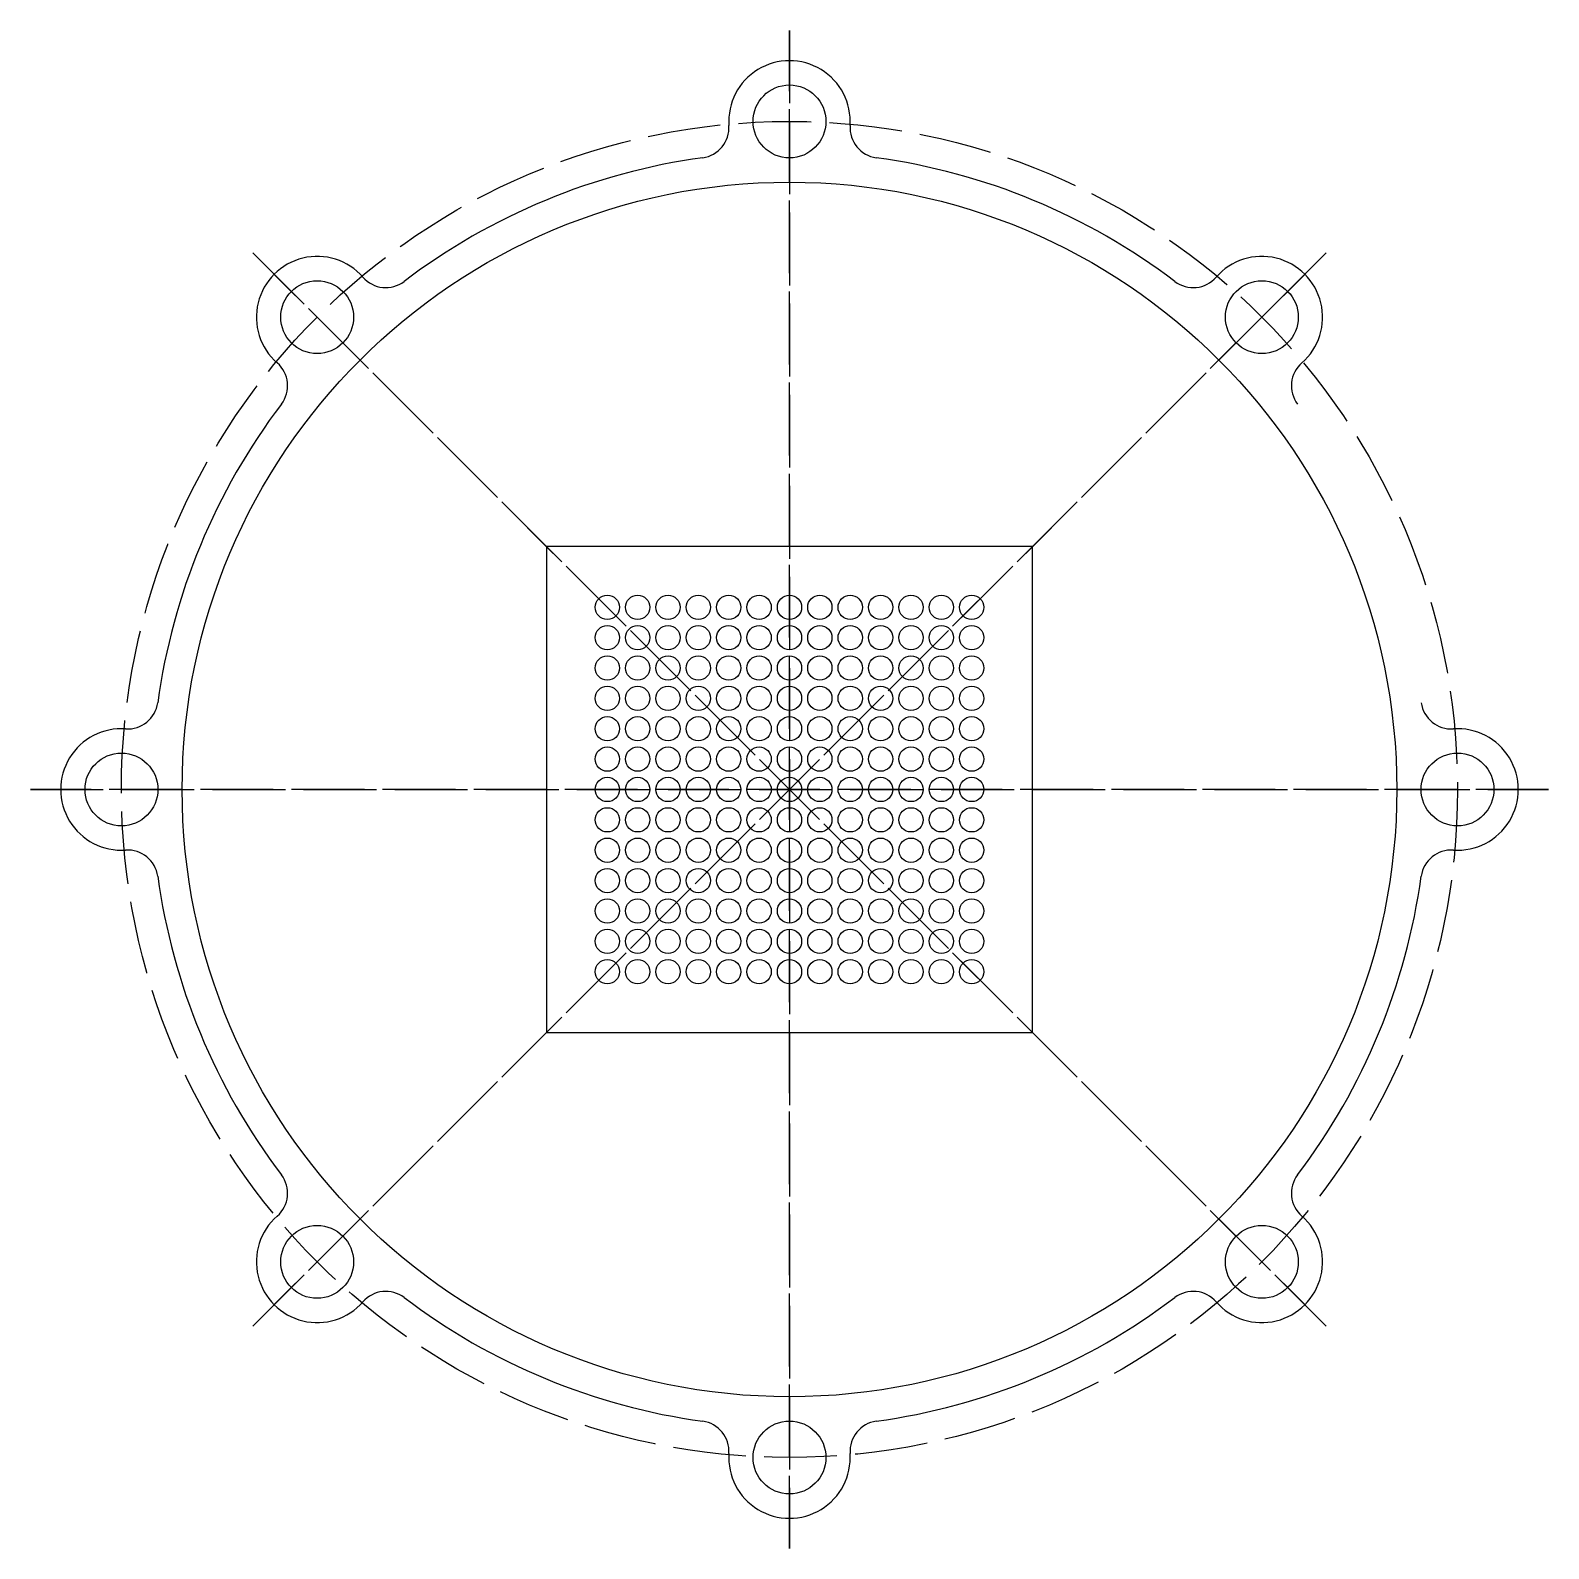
# Model space of a CAD drawing. Header units: millimetres. Extents: x 7 to 257, y 84 to 334.
import ezdxf

# ---------------------------------------------------------------- set-up
doc = ezdxf.new("R2010")
doc.units = ezdxf.units.MM
doc.linetypes.add('ACAD_ISO02W100', pattern=[15, 12, -3])

# ---------------------------------------------------------------- blocks, each defined once
blk = doc.blocks.new('*U2')
blk.add_circle((0, 0), 2)
blk = doc.blocks.new('*U3')
at = {"color": 0, "linetype": 'ByBlock', "lineweight": -2, "transparency": 16777216}
for p in [(0, 60), (5, 60), (10, 60), (15, 60), (20, 60), (25, 60), (30, 60), (35, 60), (40, 60), (45, 60), (50, 60), (55, 60), (60, 60), (0, 55), (5, 55), (10, 55), (15, 55), (20, 55), (25, 55), (30, 55), (35, 55), (40, 55), (45, 55), (50, 55), (55, 55), (60, 55), (0, 50), (5, 50), (10, 50), (15, 50), (20, 50), (25, 50), (30, 50), (35, 50), (40, 50), (45, 50), (50, 50), (55, 50), (60, 50), (0, 45), (5, 45), (10, 45), (15, 45), (20, 45), (25, 45), (30, 45), (35, 45), (40, 45), (45, 45), (50, 45), (55, 45), (60, 45), (0, 40), (5, 40), (10, 40), (15, 40), (20, 40), (25, 40), (30, 40), (35, 40), (40, 40), (45, 40), (50, 40), (55, 40), (60, 40), (0, 35), (5, 35), (10, 35), (15, 35), (20, 35), (25, 35), (30, 35), (35, 35), (40, 35), (45, 35), (50, 35), (55, 35), (60, 35), (0, 30), (5, 30), (10, 30), (15, 30), (20, 30), (25, 30), (30, 30), (35, 30), (40, 30), (45, 30), (50, 30), (55, 30), (60, 30), (0, 25), (5, 25), (10, 25), (15, 25), (20, 25), (25, 25), (30, 25), (35, 25), (40, 25), (45, 25), (50, 25), (55, 25), (60, 25), (0, 20), (5, 20), (10, 20), (15, 20), (20, 20), (25, 20), (30, 20), (35, 20), (40, 20), (45, 20), (50, 20), (55, 20), (60, 20), (0, 15), (5, 15), (10, 15), (15, 15), (20, 15), (25, 15), (30, 15), (35, 15), (40, 15), (45, 15), (50, 15), (55, 15), (60, 15), (0, 10), (5, 10), (10, 10), (15, 10), (20, 10), (25, 10), (30, 10), (35, 10), (40, 10), (45, 10), (50, 10), (55, 10), (60, 10), (0, 5), (5, 5), (10, 5), (15, 5), (20, 5), (25, 5), (30, 5), (35, 5), (40, 5), (45, 5), (50, 5), (55, 5), (60, 5), (0, 0), (5, 0), (10, 0), (15, 0), (20, 0), (25, 0), (30, 0), (35, 0), (40, 0), (45, 0), (50, 0), (55, 0), (60, 0)]:
    blk.add_blockref('*U2', p, dxfattribs=at)
blk = doc.blocks.new('*U4')
blk.add_circle((0, -2), 6)
for centre, radius, start, end in [((0, -2), 10, 356.0904, 183.9096), ((-14.97, -3.02), 5, 277.8191, 3.9096), ((14.97, -3.02), 5, 176.0904, 262.1809)]:
    blk.add_arc(centre, radius, start, end)
blk = doc.blocks.new('*U5')
at = {"color": 0, "linetype": 'ByBlock', "lineweight": -2, "transparency": 16777216}
blk.add_blockref('*U4', (132.08, 320.8), dxfattribs=at)
for p, rotation in [((52.89, 287.99), 45), ((211.28, 287.99), 315), ((20.08, 208.8), 90), ((244.08, 208.8), 269.9999999999999), ((52.89, 129.6), 135), ((211.28, 129.6), 225), ((132.08, 96.8), 180)]:
    blk.add_blockref('*U4', p, dxfattribs=dict(at, rotation=rotation))
blk = doc.blocks.new('*U6')
at = {"linetype": 'ACAD_ISO02W100'}
blk.add_line((0, 250), (0, 0), dxfattribs=at)
blk = doc.blocks.new('*U7')
at = {"color": 0, "linetype": 'ByBlock', "lineweight": -2, "transparency": 16777216}
for p, rotation in [((132.08, 333.8), 180), ((220.47, 120.41), 44.99999999999999), ((43.69, 297.18), 225), ((43.69, 120.41), 315.0000000000001), ((220.47, 297.18), 135), ((257.08, 208.8), 90), ((7.08, 208.8), 270)]:
    blk.add_blockref('*U6', p, dxfattribs=dict(at, rotation=rotation))
blk.add_blockref('*U6', (132.08, 83.8), dxfattribs=at)

msp = doc.modelspace()

# ---------------------------------------------------------------- linework, layer by layer
msp.add_line((218.65, 295.36), (206.33, 283.04))
msp.add_lwpolyline([(92.08, 168.8), (172.08, 168.8), (172.08, 248.8), (92.08, 248.8)], close=True)
at = {"linetype": 'ACAD_ISO02W100'}
msp.add_circle((132.08, 208.8), 110, dxfattribs=at)
msp.add_circle((132.08, 208.8), 100)
for start, end in [(97.8191, 127.1809), (52.8191, 82.1809), (142.8191, 172.1809), (187.8191, 217.1809), (322.8191, 352.1809), (232.8191, 262.1809), (277.8191, 307.1809)]:
    msp.add_arc((132.08, 208.8), 105, start, end)

# ---------------------------------------------------------------- block references
for name, p in [('*U7', (0, 0)), ('*U5', (0, 0)), ('*U3', (102.08, 178.8))]:
    msp.add_blockref(name, p)

doc.saveas('drawing.dxf')
